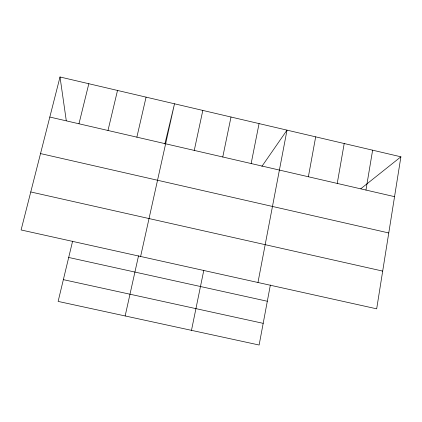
<?xml version="1.0" encoding="UTF-8"?>
<svg xmlns="http://www.w3.org/2000/svg" width="422" height="422" viewBox="0 0 422 422"><rect width="100%" height="100%" fill="white"/><g stroke="black" fill="none" stroke-linecap="round" stroke-linejoin="round"><path stroke-width="0.63" d="M400.9 156.805L376.677 308.825L21.1 229.964L60.014 76.983L400.9 156.805L360.784 188.771M365.958 190.053L372.621 150.179M337.236 183.422L344.21 143.527M308.382 176.76L315.677 136.849M270.36 285.029L259.124 345.017L58.125 301.413L72.61 241.168M257.969 282.497L287.013 130.134L261.888 166.395M251.148 163.541L259.071 123.593M191.482 330.342L203.805 270.265M222.769 156.989L231.008 117.021M194.262 150.406L202.818 110.422M125.149 315.951L138.537 255.79M140.616 256.47L174.508 103.791L164.875 143.96M136.87 137.155L146.075 97.134M107.985 130.482L117.516 90.445M78.967 123.783L88.826 83.73M63.363 279.644L263.186 323.342M68.691 257.462L267.321 301.255M30.769 191.963L382.691 271.093M40.528 153.576L388.767 232.96M49.822 117.052L394.549 196.657M60.014 76.983L66.275 120.629"/></g></svg>
